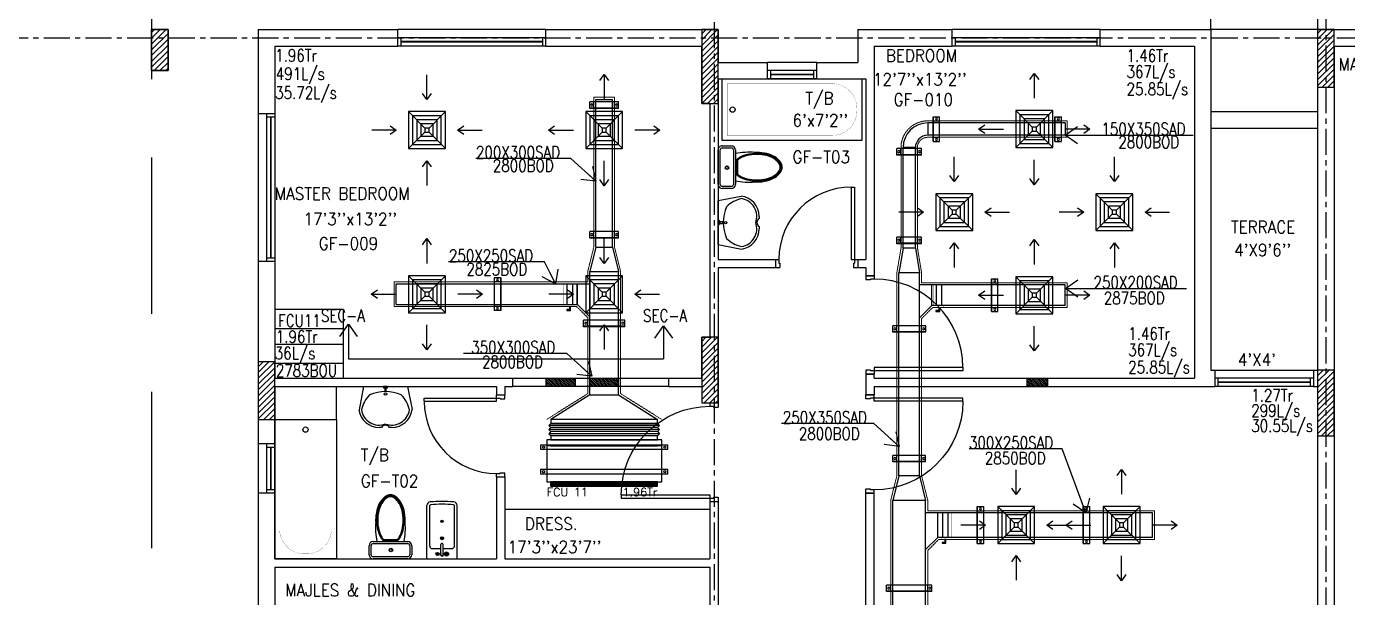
# Model space of a CAD drawing. Header units: millimetres. Extents: x -1288794 to 2153086, y -2701644 to -1428868.
# Drawn here: x 1095346 to 1111436, y -1480791 to -1473830 of the extents above; entities that cross this region are included whole.
import ezdxf

# ---------------------------------------------------------------- set-up
doc = ezdxf.new("R2010")
doc.units = ezdxf.units.MM
doc.header["$LTSCALE"] = 100
for name, pattern in [('CENTER', [50.8, 31.75, -6.35, 6.35, -6.35]), ('DASHED2', [9.525, 6.35, -3.175]), ('HIDDEN', [9.525, 6.35, -3.175])]:
    doc.linetypes.add(name, pattern=pattern)
for name, color, linetype in [('A-ANNO-TEXT', 8, 'Continuous'), ('A-DOOR', 4, 'Continuous'), ('A-FLOR-OVHD', 4, 'DASHED2'), ('A-FLOR-PFIX', 8, 'Continuous'), ('A-FLOR-SPCL', 8, 'Continuous'), ('A-GLAZ', 5, 'Continuous'), ('A-GRID', 253, 'CENTER'), ('A-WALL-FULL', 8, 'Continuous'), ('AC- VD', 5, 'Continuous'), ('AC-FD', 1, 'Continuous'), ('AC-HLTEXT', 100, 'Continuous'), ('AC-SAD', 3, 'Continuous'), ('AC-SAD TEXT', 3, 'Continuous'), ('AC-WALL OPENING', 1, 'Continuous'), ('FCU-AC', 160, 'Continuous'), ('L1-E014-C22-VAC (08-08-2010)$0$ETA-AC-DAMPER', 4, 'Continuous'), ('M-HANGER', 30, 'Continuous'), ('RAD RIGHT', 1, 'Continuous'), ('S-COL- HACT.', 9, 'Continuous'), ('S-COL.', 8, 'Continuous'), ('SAD RIGHT', 3, 'Continuous')]:
    doc.layers.add(name, color=color, linetype=linetype)
doc.layers.add('INSULATION', color=1, linetype='Continuous', lineweight=5)
doc.styles.add('ROMAND', font='romand')
doc.styles.add('ROMANS', font='romans.shx', dxfattribs={"width": 0.8})
doc.styles.add('SIMPLEX', font='simplex.shx', dxfattribs={"width": 0.8})
doc.dimstyles.new('100 of DIM2', dxfattribs={"dimscale": 0, "dimtxt": 200, "dimasz": 150, "dimexe": 75, "dimexo": 200, "dimgap": 75, "dimtad": 1, "dimdec": 0, "dimrnd": 5, "dimzin": 0, "dimdsep": 46, "dimtxsty": 'ROMANS', "dimblk": 'ARCHTICK', "dimcen": 100, "dimclrd": 94, "dimclre": 94, "dimclrt": 2, "dimadec": 0, "dimazin": 0, "dimtfac": 1, "dimtdec": 0, "dimtofl": 0, "dimtmove": 2, "dimatfit": 3, "dimldrblk": 'OPEN90', "dimfxl": 75, "dimtolj": 1, "dimtzin": 0, "dimarcsym": 0})
pattern_1 = [(45, (2220225.743, -1109556.65), (-35.355339, 35.355339), [])]

# ---------------------------------------------------------------- blocks, each defined once
blk = doc.blocks.new('D-120-R1')
for p, q in [((-80, 1180), (-40, 1180)), ((-80, 1180), (-80, 100)), ((-40, 1180), (-40, 55)), ((-1200, 100), (-1160, 100)), ((-1200, 100), (-1200, 0)), ((-1160, 100), (-1160, 55)), ((-1160, 55), (-1150, 55)), ((-1150, 55), (-1150, 0)), ((-80, 100), (0, 100)), ((-50, 55), (-40, 55)), ((-50, 55), (-50, 0)), ((-50, 0), (0, 0)), ((0, 100), (0, 0)), ((-1200, 0), (-1150, 0))]:
    blk.add_line(p, q)
at = {"linetype": 'Continuous'}
blk.add_arc((-80, 100), 1080, 90, 180, dxfattribs=at)
blk = doc.blocks.new('D-100-R1')
for p, q in [((-80, 980), (-80, 100)), ((-80, 980), (-40, 980)), ((-40, 980), (-40, 55)), ((-1000, 100), (-1000, 0)), ((-1000, 100), (-960, 100)), ((-960, 100), (-960, 55)), ((-960, 55), (-950, 55)), ((-950, 55), (-950, 0)), ((-80, 100), (0, 100)), ((-50, 55), (-50, 0)), ((-50, 55), (-40, 55)), ((-50, 0), (0, 0)), ((0, 100), (0, 0)), ((-1000, 0), (-950, 0))]:
    blk.add_line(p, q)
at = {"linetype": 'Continuous'}
blk.add_arc((-80, 100), 880, 90, 180, dxfattribs=at)
blk = doc.blocks.new('W-60')
for p, q in [((600, 100), (0, 100)), ((600, 0), (0, 0)), ((40, 0), (40, 100)), ((560, 100), (560, 0))]:
    blk.add_line(p, q)
at = {"linetype": 'Continuous'}
for p, q in [((560, 53), (40, 53)), ((560, 47), (40, 47))]:
    blk.add_line(p, q, dxfattribs=at)
blk = doc.blocks.new('BIDET-1')
for p, q in [((175, 0), (-175, 0)), ((-185, -10), (-185, -649)), ((-150, -155), (-150, -649)), ((-15, -125), (-120, -125)), ((-39, -59), (-69, -59)), ((-54, -44), (-54, -74)), ((-15, -54), (-15, -174)), ((15, -54), (15, -174)), ((120, -125), (15, -125)), ((39, -59), (69, -59)), ((54, -44), (54, -74)), ((150, -155), (150, -649)), ((185, -10), (185, -649)), ((12, -250), (-12, -250)), ((-9, -259), (9, -241)), ((-9, -241), (9, -259)), ((0, -238), (0, -262))]:
    blk.add_line(p, q)
for centre, radius in [((-54, -59), 25), ((-54, -59), 20), ((-54, -59), 15.2), ((-54, -59), 10.2), ((54, -59), 20), ((54, -59), 15.2), ((54, -59), 10.2), ((0, -250), 17.5), ((0, -250), 12.5), ((0, -457), 12.5), ((0, -457), 10)]:
    blk.add_circle(centre, radius)
for centre, radius, start, end in [((-175, -10), 10, 90, 180), ((175, -10), 10, 0, 90), ((-120, -155), 30, 90, 180), ((0, -54), 20, 318.5904, 221.4096), ((0, -54), 15, 0, 180), ((120, -155), 30, 0, 90), ((0, -174), 15, 180, 0), ((-140, -649), 45, 180, 265.2062), ((-140, -649), 10, 180, 265.2062), ((0, 1020), 1720, 265.2062, 274.7938), ((0, 1020), 1685, 265.2062, 274.7938), ((140, -649), 10, 274.7938, 0), ((140, -649), 45, 274.7938, 0)]:
    blk.add_arc(centre, radius, start, end)
blk = doc.blocks.new('WC-1')
for p, q in [((-210, 0), (210, 0)), ((-260, -160), (-260, -50)), ((-235, -160), (-235, -50)), ((-210, -25), (210, -25)), ((235, -50), (235, -160)), ((260, -50), (260, -160)), ((210, -185), (-210, -185)), ((210, -210), (-210, -210)), ((91, -223), (-91, -223)), ((86, -235), (-86, -235))]:
    blk.add_line(p, q)
for radius in [22.1, 17.1]:
    blk.add_circle((-6, -107), radius)
for centre, radius, start, end in [((-210, -50), 50, 90, 180), ((-210, -160), 50, 180, 270), ((-210, -50), 25, 90, 180), ((-210, -160), 25, 180, 270), ((210, -50), 50, 360, 90), ((210, -50), 25, 360, 90), ((210, -160), 25, 270, 360), ((210, -160), 50, 270, 360), ((722, -383), 904, 168.9529, 184.0632), ((178, -428), 341, 149.8586, 166.4766), ((178, -428), 328, 149.8586, 166.4766), ((69, -365), 214, 138.4152, 149.8586), ((69, -365), 201, 139.9943, 149.8586), ((-69, -365), 201, 30.1414, 40.0057), ((-69, -365), 214, 30.1414, 41.5848), ((-178, -428), 328, 13.5234, 30.1414), ((-178, -428), 341, 13.5234, 30.1414), ((352, -470), 532, 177.5541, 180), ((352, -470), 532, 180, 193.5234), ((352, -470), 520, 166.4766, 180), ((352, -470), 520, 180, 193.5234), ((352, -470), 507, 166.4766, 180), ((352, -470), 507, 180, 193.5234), ((-352, -470), 507, 360, 13.5234), ((-352, -470), 507, 346.4766, 360), ((-352, -470), 520, 360, 13.5234), ((-352, -470), 520, 346.4766, 360), ((-352, -470), 532, 346.4766, 360), ((-352, -470), 532, 360, 2.4459), ((178, -512), 353, 193.5234, 210.1414), ((178, -512), 341, 193.5234, 210.1414), ((178, -512), 328, 193.5234, 210.1414), ((-178, -512), 328, 329.8586, 346.4766), ((-178, -512), 341, 329.8586, 346.4766), ((-178, -512), 353, 329.8586, 346.4766), ((69, -575), 226, 210.1414, 234.4972), ((69, -575), 214, 210.1414, 234.4972), ((69, -575), 201, 210.1414, 234.4972), ((0, -672), 108, 234.4972, 270), ((0, -672), 95.9, 234.4972, 270), ((0, -672), 83.4, 234.4972, 270), ((0, -672), 83.4, 270, 305.5028), ((0, -672), 95.9, 270, 305.5028), ((0, -672), 108, 270, 305.5028), ((-69, -575), 201, 305.5028, 329.8586), ((-69, -575), 214, 305.5028, 329.8586), ((-69, -575), 226, 305.5028, 329.8586)]:
    blk.add_arc(centre, radius, start, end)
at = {"linetype": 'Continuous', "ltscale": 50}
blk.add_arc((-722, -383), 904, 355.9368, 11.0471, dxfattribs=at)
blk = doc.blocks.new('LAV-4')
for p, q in [((-266, 0), (-322, -283)), ((-266, 0), (268, 0)), ((268, 0), (324, -280)), ((-48, -500), (-75, -500)), ((75, -500), (50, -500))]:
    blk.add_line(p, q)
for points in [[(-25, 0), (-25, -18), (25, -18), (25, 0)], [(-9, -20), (-9, -57), (8, -57), (8, -20)]]:
    blk.add_lwpolyline(points, close=True)
blk.add_circle((0, -91), 15.4)
for centre, radius, start, end in [((74, -366), 375, 135.3333, 167.1432), ((0, -539), 477, 66.1261, 113.874), ((-74, -366), 375, 12.5199, 44.6667), ((-75, -250), 250, 187.6784, 270), ((-75, -250), 220, 188.5814, 289.9523), ((75, -250), 220, 250.0878, 350.8515), ((75, -250), 250, 270, 353.0121), ((1, -527), 55.9, 28.7827, 151.2173), ((50, -499), 0, 238.1883, 0)]:
    blk.add_arc(centre, radius, start, end)
blk = doc.blocks.new('BT-2')
blk.add_lwpolyline([(0, 750), (1700, 750), (1700, 0), (0, 0)], close=True)
at = {"const_width": 2}
blk.add_lwpolyline([(60, 690), (1340, 690, -0.414214), (1640, 390), (1640, 360, -0.414214), (1340, 60), (60, 60)], format="xyb", close=True, dxfattribs=at)
blk.add_circle((125, 375), 31.9)
blk = doc.blocks.new('W-180')
for p, q in [((1800, 100), (0, 100)), ((1800, 0), (0, 0)), ((40, 0), (40, 100)), ((1760, 100), (1760, 0))]:
    blk.add_line(p, q)
at = {"linetype": 'Continuous'}
for p, q in [((1760, 53), (40, 53)), ((1760, 47), (40, 47))]:
    blk.add_line(p, q, dxfattribs=at)
blk = doc.blocks.new('W-120')
for p, q in [((1200, 100), (0, 100)), ((1200, 0), (0, 0)), ((40, 0), (40, 100)), ((1160, 100), (1160, 0))]:
    blk.add_line(p, q)
at = {"linetype": 'Continuous'}
for p, q in [((1160, 53), (40, 53)), ((1160, 47), (40, 47))]:
    blk.add_line(p, q, dxfattribs=at)
blk = doc.blocks.new('_ArchTick')
at = {"color": 0, "linetype": 'ByBlock', "const_width": 0.15}
blk.add_lwpolyline([(-0.5, -0.5), (0.5, 0.5)], dxfattribs=at)
blk = doc.blocks.new('*U355')
at = {"layer": 'L1-E014-C22-VAC (08-08-2010)$0$ETA-AC-DAMPER', "color": 5}
for p, q in [((-33, 0), (-33, 250)), ((33, 0), (33, 250))]:
    blk.add_line(p, q, dxfattribs=at)
for points, const_width in [([(-91, 250), (91, 250)], 1.82), ([(0, 0), (0, 264)], 1.5), ([(-91, 0), (91, 0)], 1.82), ([(-48, 0), (-48, -20), (48, -20), (48, 0)], 1.5)]:
    blk.add_lwpolyline(points, dxfattribs=dict(at, const_width=const_width))
at = {"layer": 'L1-E014-C22-VAC (08-08-2010)$0$ETA-AC-DAMPER', "color": 5, "const_width": 1.82}
blk.add_lwpolyline([(75, 250), (75, 0), (-75, 0), (-75, 250)], close=True, dxfattribs=at)
at = {"layer": 'L1-E014-C22-VAC (08-08-2010)$0$ETA-AC-DAMPER', "color": 5}
blk.add_lwpolyline([(6, -20), (6, -62), (40, -62), (40, -72), (-6, -72), (-6, -20)], dxfattribs=at)
blk = doc.blocks.new('fcu 2 tr')
h = blk.add_hatch()
h.set_pattern_fill('NET', color=3)
h.paths.add_polyline_path([(80954, -1588493), (79654, -1588493), (79654, -1588543), (80954, -1588543)])
at = {"layer": 'FCU-AC'}
for p, q in [((79654, -1587780), (79629, -1587805)), ((80979, -1587805), (79629, -1587805)), ((79654, -1587830), (79629, -1587805)), ((79654, -1587830), (79629, -1587855)), ((80954, -1587780), (79654, -1587780)), ((80954, -1587830), (79654, -1587830)), ((80954, -1587830), (79654, -1587830)), ((80954, -1587780), (80979, -1587805)), ((80954, -1587830), (80979, -1587805)), ((80954, -1587830), (80979, -1587855)), ((80979, -1587855), (79629, -1587855)), ((79654, -1587880), (79629, -1587855)), ((79654, -1587880), (79629, -1587905)), ((80979, -1587905), (79629, -1587905)), ((79654, -1587930), (79629, -1587905)), ((80954, -1587880), (79654, -1587880)), ((80954, -1587880), (79654, -1587880)), ((80954, -1587880), (80979, -1587855)), ((80954, -1587880), (80979, -1587905)), ((80954, -1587930), (80979, -1587905))]:
    blk.add_line(p, q, dxfattribs=at)
at = {"layer": 'FCU-AC', "color": 1}
for p, q in [((80954, -1587730), (79654, -1587730)), ((79654, -1587730), (79654, -1587780)), ((79654, -1587780), (80954, -1587780)), ((80954, -1587780), (80954, -1587730)), ((80954, -1587930), (79654, -1587930)), ((79654, -1587930), (79654, -1587980)), ((79654, -1587980), (80954, -1587980)), ((80954, -1587980), (80954, -1587930))]:
    blk.add_line(p, q, dxfattribs=at)
at = {"layer": 'FCU-AC'}
blk.add_lwpolyline([(79604, -1588493), (81004, -1588493), (81004, -1587980), (79604, -1587980)], close=True, dxfattribs=at)
at = {"layer": 'FCU-AC', "color": 6}
for points in [[(79529, -1588093), (81079, -1588093), (81079, -1588043), (79529, -1588043)], [(79529, -1588393), (81079, -1588393), (81079, -1588343), (79529, -1588343)]]:
    blk.add_lwpolyline(points, close=True, dxfattribs=at)
at = {"layer": 'FCU-AC', "color": 3}
blk.add_lwpolyline([(79654, -1588543), (80954, -1588543), (80954, -1588493), (79654, -1588493)], close=True, dxfattribs=at)
at = {"layer": 'FCU-AC', "color": 6}
for centre in [(79566, -1588068), (81041, -1588068), (79566, -1588368), (81041, -1588368)]:
    blk.add_circle(centre, 12.5, dxfattribs=at)
blk = doc.blocks.new('*U356')
at = {"layer": 'L1-E014-C22-VAC (08-08-2010)$0$ETA-AC-DAMPER', "color": 5}
for p, q in [((-33, 0), (-33, 300)), ((33, 0), (33, 300))]:
    blk.add_line(p, q, dxfattribs=at)
for points, const_width in [([(-91, 300), (91, 300)], 1.82), ([(0, 0), (0, 314)], 1.5), ([(-91, 0), (91, 0)], 1.82), ([(-48, 0), (-48, -20), (48, -20), (48, 0)], 1.5)]:
    blk.add_lwpolyline(points, dxfattribs=dict(at, const_width=const_width))
at = {"layer": 'L1-E014-C22-VAC (08-08-2010)$0$ETA-AC-DAMPER', "color": 5, "const_width": 1.82}
blk.add_lwpolyline([(75, 300), (75, 0), (-75, 0), (-75, 300)], close=True, dxfattribs=at)
at = {"layer": 'L1-E014-C22-VAC (08-08-2010)$0$ETA-AC-DAMPER', "color": 5}
blk.add_lwpolyline([(6, -20), (6, -62), (40, -62), (40, -72), (-6, -72), (-6, -20)], dxfattribs=at)
blk = doc.blocks.new('*U358')
at = {"layer": 'L1-E014-C22-VAC (08-08-2010)$0$ETA-AC-DAMPER', "color": 5}
for p, q in [((-33, 0), (-33, 250)), ((33, 0), (33, 250))]:
    blk.add_line(p, q, dxfattribs=at)
for points, const_width in [([(-91, 250), (91, 250)], 1.82), ([(0, 0), (0, 264)], 1.5), ([(-91, 0), (91, 0)], 1.82), ([(-48, 0), (-48, -20), (48, -20), (48, 0)], 1.5)]:
    blk.add_lwpolyline(points, dxfattribs=dict(at, const_width=const_width))
at = {"layer": 'L1-E014-C22-VAC (08-08-2010)$0$ETA-AC-DAMPER', "color": 5, "const_width": 1.82}
blk.add_lwpolyline([(75, 250), (75, 0), (-75, 0), (-75, 250)], close=True, dxfattribs=at)
at = {"layer": 'L1-E014-C22-VAC (08-08-2010)$0$ETA-AC-DAMPER', "color": 5}
blk.add_lwpolyline([(6, -20), (6, -62), (40, -62), (40, -72), (-6, -72), (-6, -20)], dxfattribs=at)
blk = doc.blocks.new('*U370')
at = {"linetype": 'Continuous'}
for p, q in [((-38, -240), (-38, 260)), ((42, 260), (-38, 260)), ((42, 210), (-38, 210)), ((37, -240), (37, 260)), ((42, -240), (42, 260)), ((42, -190), (-38, -190)), ((42, -240), (-38, -240))]:
    blk.add_line(p, q, dxfattribs=at)
for centre in [(0, 235), (0, -215)]:
    blk.add_circle(centre, 12.5, dxfattribs=at)
blk = doc.blocks.new('*U373')
at = {"linetype": 'Continuous'}
for p, q in [((-38, -265), (-38, 85)), ((42, 85), (-38, 85)), ((42, 35), (-38, 35)), ((37, -265), (37, 85)), ((42, -265), (42, 85)), ((42, -215), (-38, -215)), ((42, -265), (-38, -265))]:
    blk.add_line(p, q, dxfattribs=at)
for centre in [(0, 60), (0, -240)]:
    blk.add_circle(centre, 12.5, dxfattribs=at)
blk = doc.blocks.new('*U372')
at = {"linetype": 'Continuous'}
for p, q in [((-38, -153), (-38, 247)), ((42, 247), (-38, 247)), ((42, 197), (-38, 197)), ((37, -153), (37, 247)), ((42, -153), (42, 247)), ((42, -103), (-38, -103)), ((42, -153), (-38, -153))]:
    blk.add_line(p, q, dxfattribs=at)
for centre in [(0, 222), (0, -128)]:
    blk.add_circle(centre, 12.5, dxfattribs=at)
blk = doc.blocks.new('*U374')
at = {"linetype": 'Continuous'}
for p, q in [((-38, -146), (-38, 204)), ((42, 204), (-38, 204)), ((37, -146), (37, 204)), ((42, -146), (42, 204)), ((42, 154), (-38, 154)), ((42, -96), (-38, -96)), ((42, -146), (-38, -146))]:
    blk.add_line(p, q, dxfattribs=at)
for centre in [(0, 179), (0, -121)]:
    blk.add_circle(centre, 12.5, dxfattribs=at)
blk = doc.blocks.new('*U383')
at = {"linetype": 'Continuous'}
for p, q in [((-38, -247), (-38, 303)), ((42, 303), (-38, 303)), ((42, 253), (-38, 253)), ((37, -247), (37, 303)), ((42, -247), (42, 303)), ((42, -197), (-38, -197)), ((42, -247), (-38, -247))]:
    blk.add_line(p, q, dxfattribs=at)
for centre in [(0, 278), (0, -222)]:
    blk.add_circle(centre, 12.5, dxfattribs=at)
blk = doc.blocks.new('*U384')
at = {"linetype": 'Continuous'}
for p, q in [((-38, -171), (-38, 229)), ((42, 229), (-38, 229)), ((42, 179), (-38, 179)), ((37, -171), (37, 229)), ((42, -171), (42, 229)), ((42, -121), (-38, -121)), ((42, -171), (-38, -171))]:
    blk.add_line(p, q, dxfattribs=at)
for centre in [(0, 204), (0, -146)]:
    blk.add_circle(centre, 12.5, dxfattribs=at)
blk = doc.blocks.new('*U385')
at = {"linetype": 'Continuous'}
for p, q in [((-38, -180), (-38, 220)), ((42, 220), (-38, 220)), ((42, 170), (-38, 170)), ((37, -180), (37, 220)), ((42, -180), (42, 220)), ((42, -130), (-38, -130)), ((42, -180), (-38, -180))]:
    blk.add_line(p, q, dxfattribs=at)
for centre in [(0, 195), (0, -155)]:
    blk.add_circle(centre, 12.5, dxfattribs=at)
blk = doc.blocks.new('*U386')
at = {"linetype": 'Continuous'}
for p, q in [((-38, -152), (-38, 148)), ((42, 148), (-38, 148)), ((42, 98), (-38, 98)), ((37, -152), (37, 148)), ((42, -152), (42, 148)), ((42, -102), (-38, -102)), ((42, -152), (-38, -152))]:
    blk.add_line(p, q, dxfattribs=at)
for centre in [(0, 123), (0, -127)]:
    blk.add_circle(centre, 12.5, dxfattribs=at)
blk = doc.blocks.new('*U387')
at = {"linetype": 'Continuous'}
for p, q in [((-38, -111), (-38, 189)), ((42, 189), (-38, 189)), ((37, -111), (37, 189)), ((42, -111), (42, 189)), ((42, 139), (-38, 139)), ((42, -61), (-38, -61)), ((42, -111), (-38, -111))]:
    blk.add_line(p, q, dxfattribs=at)
for centre in [(0, 164), (0, -86)]:
    blk.add_circle(centre, 12.5, dxfattribs=at)
blk = doc.blocks.new('*U391')
at = {"linetype": 'Continuous'}
for p, q in [((-38, -202), (-38, 248)), ((42, 248), (-38, 248)), ((42, 198), (-38, 198)), ((37, -202), (37, 248)), ((42, -202), (42, 248)), ((42, -152), (-38, -152)), ((42, -202), (-38, -202))]:
    blk.add_line(p, q, dxfattribs=at)
for centre in [(0, 223), (0, -177)]:
    blk.add_circle(centre, 12.5, dxfattribs=at)
blk = doc.blocks.new('*U392')
at = {"linetype": 'Continuous'}
for p, q in [((-38, -225), (-38, 225)), ((42, 225), (-38, 225)), ((42, 175), (-38, 175)), ((37, -225), (37, 225)), ((42, -225), (42, 225)), ((42, -175), (-38, -175)), ((42, -225), (-38, -225))]:
    blk.add_line(p, q, dxfattribs=at)
for centre in [(0, 200), (0, -200)]:
    blk.add_circle(centre, 12.5, dxfattribs=at)
blk = doc.blocks.new('*U390')
at = {"linetype": 'Continuous'}
for p, q in [((-38, -200), (-38, 200)), ((42, 200), (-38, 200)), ((37, -200), (37, 200)), ((42, -200), (42, 200)), ((42, 150), (-38, 150)), ((42, -150), (-38, -150)), ((42, -200), (-38, -200))]:
    blk.add_line(p, q, dxfattribs=at)
for centre in [(0, 175), (0, -175)]:
    blk.add_circle(centre, 12.5, dxfattribs=at)
blk = doc.blocks.new('*U388')
at = {"linetype": 'Continuous'}
for p, q in [((-38, -148), (-38, 152)), ((42, 152), (-38, 152)), ((42, 102), (-38, 102)), ((37, -148), (37, 152)), ((42, -148), (42, 152)), ((42, -98), (-38, -98)), ((42, -148), (-38, -148))]:
    blk.add_line(p, q, dxfattribs=at)
for centre in [(0, 127), (0, -123)]:
    blk.add_circle(centre, 12.5, dxfattribs=at)
blk = doc.blocks.new('*U389')
at = {"linetype": 'Continuous'}
for p, q in [((-38, -133), (-38, 167)), ((42, 167), (-38, 167)), ((37, -133), (37, 167)), ((42, -133), (42, 167)), ((42, 117), (-38, 117)), ((42, -83), (-38, -83)), ((42, -133), (-38, -133))]:
    blk.add_line(p, q, dxfattribs=at)
for centre in [(0, 142), (0, -108)]:
    blk.add_circle(centre, 12.5, dxfattribs=at)
blk = doc.blocks.new('SD RIGHT')
at = {"layer": 'SAD RIGHT'}
for p, q in [((-225, 225), (-25, 25)), ((225, 225), (25, 25)), ((-25, -25), (-225, -225)), ((225, -225), (25, -25))]:
    blk.add_line(p, q, dxfattribs=at)
for points in [[(-225, -225), (225, -225), (225, 225), (-225, 225)], [(-175, -175), (175, -175), (175, 175), (-175, 175)], [(-125, -125), (125, -125), (125, 125), (-125, 125)], [(-75, -75), (75, -75), (75, 75), (-75, 75)], [(-25, -25), (25, -25), (25, 25), (-25, 25)]]:
    blk.add_lwpolyline(points, close=True, dxfattribs=at)
for points in [[(0, 678), (0, 375)], [(-678, 0), (-375, 0)], [(678, 0), (375, 0)], [(0, -678), (0, -375)]]:
    blk.add_leader(points, dimstyle='100 of DIM2', override={"dimscale": 1, "dimasz": 75, "dimtad": 0, "dimclrd": 256, "dimfxl": 0.2}, dxfattribs=at)
blk = doc.blocks.new('RAD RIGHT CENTER')
at = {"layer": 'RAD RIGHT'}
for p, q in [((-225, 225), (-25, 25)), ((225, 225), (25, 25)), ((-25, -25), (-225, -225)), ((25, -25), (225, -225))]:
    blk.add_line(p, q, dxfattribs=at)
for points in [[(-225, -225), (225, -225), (225, 225), (-225, 225)], [(-175, -175), (175, -175), (175, 175), (-175, 175)], [(-125, -125), (125, -125), (125, 125), (-125, 125)], [(-75, -75), (75, -75), (75, 75), (-75, 75)], [(-25, -25), (25, -25), (25, 25), (-25, 25)]]:
    blk.add_lwpolyline(points, close=True, dxfattribs=at)
for points in [[(0, 373), (0, 673)], [(-373, 0), (-673, 0)], [(373, 0), (673, 0)], [(0, -373), (0, -673)]]:
    blk.add_leader(points, dimstyle='100 of DIM2', override={"dimscale": 1, "dimasz": 75, "dimtad": 0, "dimclrd": 1, "dimfxl": 0.2}, dxfattribs=at)

msp = doc.modelspace()

# ---------------------------------------------------------------- hatches: boundary and pattern name
at = {"layer": 'AC-FD', "linetype": 'ByBlock'}
h = msp.add_hatch(dxfattribs=at)
h.set_pattern_fill('ANSI31', color=256, scale=5, angle=90, style=0)
h.set_pattern_definition([(135, (-489247.719, -1540158.635), (-11.22532015, -11.22532015), [])])
h.paths.add_polyline_path([(1102557.4, -1478218.6), (1102557.4, -1478118.6), (1102207.4, -1478118.6), (1102207.4, -1478218.6)])
at = {"layer": 'AC-WALL OPENING', "linetype": 'ByBlock'}
h = msp.add_hatch(dxfattribs=at)
h.set_pattern_fill('ANSI31', color=256, scale=5, angle=-90, style=0)
h.set_pattern_definition([(315, (2693327.365, -1416178.635), (11.22532015, 11.22532015), [])])
h.paths.add_polyline_path([(1101677.4, -1478118.6), (1101677.4, -1478218.6), (1102027.4, -1478218.6), (1102027.4, -1478118.6)])
h = msp.add_hatch(dxfattribs=at)
h.set_pattern_fill('ANSI31', color=256, scale=5, angle=-90, style=0)
h.set_pattern_definition([(315, (2699082.681, -1416178.635), (11.22532015, 11.22532015), [])])
h.paths.add_polyline_path([(1107532.7, -1478118.6), (1107532.7, -1478218.6), (1107782.7, -1478218.6), (1107782.7, -1478118.6)])
at = {"layer": 'S-COL- HACT.', "linetype": 'Continuous', "ltscale": 3}
h = msp.add_hatch(dxfattribs=at)
h.set_pattern_fill('ANSI31', color=256, scale=400, style=0)
h.set_pattern_definition(pattern_1)
h.paths.add_polyline_path([(1097070.6, -1474368.6), (1097070.6, -1473868.6), (1096870.6, -1473868.6), (1096870.6, -1474368.6)])
h = msp.add_hatch(dxfattribs=at)
h.set_pattern_fill('ANSI31', color=256, scale=400, style=0)
h.set_pattern_definition(pattern_1)
h.paths.add_polyline_path([(1103770.6, -1474768.6), (1103770.6, -1473868.6), (1103570.6, -1473868.6), (1103570.6, -1474768.6)])
h = msp.add_hatch(dxfattribs=at)
h.set_pattern_fill('ANSI31', color=256, scale=400, style=0)
h.set_pattern_definition(pattern_1)
h.paths.add_polyline_path([(1111070.6, -1473868.6), (1111070.6, -1474568.6), (1111270.6, -1474568.6), (1111270.6, -1473868.6)])
h = msp.add_hatch(dxfattribs=at)
h.set_pattern_fill('ANSI31', color=256, scale=400, style=0)
h.set_pattern_definition(pattern_1)
h.paths.add_polyline_path([(1103770.6, -1478418.6), (1103770.6, -1477618.6), (1103570.6, -1477618.6), (1103570.6, -1478418.6)])
h = msp.add_hatch(dxfattribs=at)
h.set_pattern_fill('ANSI31', color=256, scale=400, style=0)
h.set_pattern_definition(pattern_1)
h.paths.add_polyline_path([(1098170.6, -1477918.6), (1098170.6, -1478618.6), (1098370.6, -1478618.6), (1098370.6, -1477918.6)])
h = msp.add_hatch(dxfattribs=at)
h.set_pattern_fill('ANSI31', color=256, scale=400, style=0)
h.set_pattern_definition(pattern_1)
h.paths.add_polyline_path([(1111270.6, -1478818.6), (1111270.6, -1478018.6), (1111070.6, -1478018.6), (1111070.6, -1478818.6)])

# ---------------------------------------------------------------- linework, layer by layer
for p, q in [((1098370.6, -1478118.6), (1101007.1, -1478118.6)), ((1103670.6, -1479718.6), (1101170.6, -1479718.6)), ((1101170.6, -1480318.6), (1103670.6, -1480318.6))]:
    msp.add_line(p, q)
at = {"layer": 'A-FLOR-OVHD', "linetype": 'Continuous', "ltscale": 3}
for p, q in [((1101270.6, -1478118.6), (1103170.6, -1478118.6)), ((1103170.6, -1478218.6), (1101270.6, -1478218.6))]:
    msp.add_line(p, q, dxfattribs=at)
at = {"layer": 'A-FLOR-OVHD', "ltscale": 3}
msp.add_lwpolyline([(1119470.6, -1472568.6), (1111070.6, -1472568.6), (1111070.6, -1473868.6), (1109770.6, -1473868.6), (1109770.6, -1472568.6), (1105470.6, -1472568.6), (1105470.6, -1472968.6), (1103770.6, -1472968.6), (1103770.6, -1472568.6), (1096870.6, -1472568.6), (1096870.6, -1482218.6), (1095870.6, -1482218.6), (1095870.6, -1486718.6)], dxfattribs=at)
at = {"layer": 'A-FLOR-PFIX', "ltscale": 3}
msp.add_line((1099120.6, -1478618.6), (1099120.6, -1478218.6), dxfattribs=at)
at = {"layer": 'A-FLOR-SPCL', "ltscale": 3}
for p, q in [((1109770.6, -1474868.6), (1111070.6, -1474868.6)), ((1109770.6, -1475068.6), (1111070.6, -1475068.6))]:
    msp.add_line(p, q, dxfattribs=at)
at = {"layer": 'A-GLAZ', "ltscale": 3}
for p, q in [((1101670.6, -1473868.6), (1099870.6, -1473868.6)), ((1108420.6, -1473868.6), (1106620.6, -1473868.6)), ((1104970.6, -1474268.6), (1104370.6, -1474268.6)), ((1098170.6, -1474893.6), (1098170.6, -1476693.6)), ((1109820.6, -1478018.6), (1111020.6, -1478018.6)), ((1098170.6, -1478918.6), (1098170.6, -1479518.6))]:
    msp.add_line(p, q, dxfattribs=at)
at = {"layer": 'A-GRID', "ltscale": 0.1}
for p, q in [((1103720.6, -1465142.6), (1103720.6, -1513277)), ((1111170.6, -1466442.6), (1111170.6, -1514577)), ((1086413.3, -1473968.6), (1129952.9, -1473968.6))]:
    msp.add_line(p, q, dxfattribs=at)
at = {"layer": 'A-WALL-FULL', "ltscale": 3}
for p, q in [((1098170.6, -1473868.6), (1099870.6, -1473868.6)), ((1098170.6, -1473868.6), (1098170.6, -1474893.6)), ((1099870.6, -1474068.6), (1099870.6, -1473868.6)), ((1101670.6, -1473868.6), (1103770.6, -1473868.6)), ((1101670.6, -1474068.6), (1101670.6, -1473868.6)), ((1103770.6, -1473868.6), (1103770.6, -1474268.6)), ((1105470.6, -1473868.6), (1106620.6, -1473868.6)), ((1105470.6, -1473868.6), (1105470.6, -1474268.6)), ((1106620.6, -1474068.6), (1106620.6, -1473868.6)), ((1108420.6, -1473868.6), (1109770.6, -1473868.6)), ((1108420.6, -1474068.6), (1108420.6, -1473868.6)), ((1109770.6, -1473868.6), (1109770.6, -1478018.6)), ((1111070.6, -1473868.6), (1111670.6, -1473868.6)), ((1111070.6, -1473868.6), (1111070.6, -1478018.6)), ((1098370.6, -1474068.6), (1099870.6, -1474068.6)), ((1098370.6, -1474068.6), (1098370.6, -1474893.6)), ((1101670.6, -1474068.6), (1103570.6, -1474068.6)), ((1105670.6, -1474068.6), (1106620.6, -1474068.6)), ((1105670.6, -1474068.6), (1105670.6, -1476868.6)), ((1108420.6, -1474068.6), (1109570.6, -1474068.6)), ((1109570.6, -1474068.6), (1109570.6, -1478118.6)), ((1111270.6, -1474068.6), (1111670.6, -1474068.6)), ((1111270.6, -1474068.6), (1111270.6, -1481268.6)), ((1103770.6, -1474268.6), (1104370.6, -1474268.6)), ((1104370.6, -1474468.6), (1104370.6, -1474268.6)), ((1104970.6, -1474268.6), (1105470.6, -1474268.6)), ((1104970.6, -1474468.6), (1104970.6, -1474268.6)), ((1103770.6, -1474468.6), (1104370.6, -1474468.6)), ((1103770.6, -1474468.6), (1103770.6, -1476668.6)), ((1104970.6, -1474468.6), (1105570.6, -1474468.6)), ((1105570.6, -1474468.6), (1105570.6, -1476668.6)), ((1103670.6, -1474768.6), (1103670.6, -1477618.6)), ((1098370.6, -1474893.6), (1098170.6, -1474893.6)), ((1098170.6, -1476693.6), (1098170.6, -1478918.6)), ((1098370.6, -1476693.6), (1098170.6, -1476693.6)), ((1098370.6, -1476693.6), (1098370.6, -1478118.6)), ((1103770.6, -1476668.6), (1104470.6, -1476668.6)), ((1103770.6, -1476768.6), (1104470.6, -1476768.6)), ((1103770.6, -1476768.6), (1103770.6, -1478418.6)), ((1104470.6, -1476668.6), (1104470.6, -1476768.6)), ((1105470.6, -1476668.6), (1105470.6, -1476768.6)), ((1105470.6, -1476668.6), (1105570.6, -1476668.6)), ((1105470.6, -1476768.6), (1105570.6, -1476768.6)), ((1105570.6, -1476768.6), (1105570.6, -1476868.6)), ((1105570.6, -1476868.6), (1105670.6, -1476868.6)), ((1105570.6, -1478068.6), (1105570.6, -1478318.6)), ((1105570.6, -1478068.6), (1105670.6, -1478068.6)), ((1105670.6, -1478118.6), (1105670.6, -1478068.6)), ((1109770.6, -1478018.6), (1109820.6, -1478018.6)), ((1109820.6, -1478018.6), (1109820.6, -1478218.6)), ((1111020.6, -1478018.6), (1111070.6, -1478018.6)), ((1111020.6, -1478018.6), (1111020.6, -1478218.6)), ((1098370.6, -1478118.6), (1101270.6, -1478118.6)), ((1098370.6, -1478218.6), (1101070.6, -1478218.6)), ((1098370.6, -1478218.6), (1098370.6, -1478918.6)), ((1101070.6, -1478218.6), (1101070.6, -1478318.6)), ((1101170.6, -1478218.6), (1101270.6, -1478218.6)), ((1101170.6, -1478218.6), (1101170.6, -1478318.6)), ((1101270.6, -1478218.6), (1101270.6, -1478118.6)), ((1103170.6, -1478118.6), (1103570.6, -1478118.6)), ((1103170.6, -1478218.6), (1103170.6, -1478118.6)), ((1103170.6, -1478218.6), (1103570.6, -1478218.6)), ((1105670.6, -1478118.6), (1109570.6, -1478118.6)), ((1105670.6, -1478218.6), (1109820.6, -1478218.6)), ((1105670.6, -1478218.6), (1105670.6, -1478318.6)), ((1111020.6, -1478218.6), (1111070.6, -1478218.6)), ((1111070.6, -1478218.6), (1111070.6, -1481518.6)), ((1101070.6, -1478318.6), (1101170.6, -1478318.6)), ((1103670.6, -1478418.6), (1103770.6, -1478418.6)), ((1105570.6, -1478318.6), (1105670.6, -1478318.6)), ((1098370.6, -1478918.6), (1098170.6, -1478918.6)), ((1101070.6, -1479318.6), (1101170.6, -1479318.6)), ((1101070.6, -1479318.6), (1101070.6, -1480318.6)), ((1101170.6, -1479318.6), (1101170.6, -1480318.6)), ((1098170.6, -1479518.6), (1098170.6, -1480218.6)), ((1098370.6, -1479518.6), (1098170.6, -1479518.6)), ((1098370.6, -1479518.6), (1098370.6, -1480318.6)), ((1105570.6, -1479518.6), (1105670.6, -1479518.6)), ((1105570.6, -1481518.6), (1105570.6, -1479518.6)), ((1105670.6, -1481518.6), (1105670.6, -1479518.6)), ((1103670.6, -1479618.6), (1103770.6, -1479618.6)), ((1103670.6, -1479618.6), (1103670.6, -1480318.6)), ((1103770.6, -1479618.6), (1103770.6, -1481518.6)), ((1098170.6, -1480218.6), (1098170.6, -1480218.6)), ((1098170.6, -1480218.6), (1098170.6, -1481468.6)), ((1098370.6, -1480318.6), (1101070.6, -1480318.6)), ((1098370.6, -1480418.6), (1103670.6, -1480418.6)), ((1098370.6, -1480418.6), (1098370.6, -1481468.6)), ((1103670.6, -1480418.6), (1103670.6, -1481518.6))]:
    msp.add_line(p, q, dxfattribs=at)
at = {"layer": 'A-WALL-FULL', "linetype": 'Continuous', "ltscale": 3}
for p, q in [((1103570.6, -1474768.6), (1103570.6, -1474068.6)), ((1103670.6, -1474768.6), (1103570.6, -1474768.6)), ((1103570.6, -1478118.6), (1103570.6, -1477618.6)), ((1103570.6, -1477618.6), (1103670.6, -1477618.6)), ((1103570.6, -1478218.6), (1103570.6, -1478418.6)), ((1103570.6, -1478418.6), (1103770.6, -1478418.6))]:
    msp.add_line(p, q, dxfattribs=at)
msp.add_lwpolyline([(1096870.6, -1473868.6), (1097070.6, -1473868.6), (1097070.6, -1474368.6), (1096870.6, -1474368.6)], close=True, dxfattribs=at)
at = {"layer": 'AC-FD', "linetype": 'ByBlock'}
msp.add_lwpolyline([(1102207.4, -1478218.6), (1102207.4, -1478118.6), (1102557.4, -1478118.6), (1102557.4, -1478218.6)], close=True, dxfattribs=at)
at = {"layer": 'AC-SAD'}
for p, q in [((1102282.4, -1476518.6), (1102282.4, -1474718.6)), ((1102282.4, -1474718.6), (1102482.4, -1474718.6)), ((1102482.4, -1476518.6), (1102482.4, -1474718.6)), ((1107995.6, -1475006.1), (1106322.3, -1475006.1)), ((1106322.3, -1475006.1), (1106322.3, -1475156.1)), ((1107995.6, -1475006.1), (1107995.6, -1475156.1)), ((1107995.6, -1475156.1), (1106322.3, -1475156.1)), ((1106022.3, -1476531.1), (1106022.3, -1475306.1)), ((1106172.3, -1475306.1), (1106022.3, -1475306.1)), ((1106172.3, -1476531.1), (1106172.3, -1475306.1)), ((1102282.4, -1476518.6), (1102207.4, -1476818.6)), ((1102282.4, -1476518.6), (1102482.4, -1476518.6)), ((1102482.4, -1476518.6), (1102557.4, -1476818.6)), ((1106022.3, -1476531.1), (1105972.3, -1476831.1)), ((1106172.3, -1476531.1), (1106022.3, -1476531.1)), ((1106172.3, -1476531.1), (1106222.3, -1476831.1)), ((1102207.4, -1476818.6), (1102557.4, -1476818.6)), ((1102207.4, -1478318.6), (1102207.4, -1476818.6)), ((1102557.4, -1478318.6), (1102557.4, -1476818.6)), ((1099849.2, -1476968.6), (1102207.4, -1476968.6)), ((1099849.2, -1477218.6), (1099849.2, -1476968.6)), ((1102057.4, -1477218.6), (1102057.4, -1476968.6)), ((1105972.3, -1479306.9), (1105972.3, -1476831.1)), ((1106222.3, -1476831.1), (1105972.3, -1476831.1)), ((1106222.3, -1479306.9), (1106222.3, -1476831.1)), ((1107995.6, -1476981.1), (1106222.3, -1476981.1)), ((1106372.3, -1477231.1), (1106372.3, -1476981.1)), ((1107995.6, -1477231.1), (1107995.6, -1476981.1)), ((1099849.2, -1477218.6), (1102057.4, -1477218.6)), ((1102207.4, -1477368.6), (1102057.4, -1477218.6)), ((1106222.3, -1477381.1), (1106372.3, -1477231.1)), ((1107995.6, -1477231.1), (1106372.3, -1477231.1)), ((1099283.3, -1477882.5), (1103106.7, -1477882.5)), ((1102207.4, -1478318.6), (1101732.4, -1478618.6)), ((1102207.4, -1478318.6), (1102557.4, -1478318.6)), ((1102557.4, -1478318.6), (1103032.4, -1478618.6)), ((1101732.4, -1478942.3), (1103032.4, -1478942.3)), ((1105972.3, -1479306.9), (1105897.3, -1479606.9)), ((1106222.3, -1479306.9), (1105972.3, -1479306.9)), ((1106222.3, -1479306.9), (1106297.3, -1479606.9)), ((1105897.3, -1481800.5), (1105897.3, -1479606.9)), ((1106297.3, -1479606.9), (1105897.3, -1479606.9)), ((1106297.3, -1481800.5), (1106297.3, -1479606.9)), ((1109058.7, -1479756.9), (1106297.3, -1479756.9)), ((1106447.3, -1480056.9), (1106447.3, -1479756.9)), ((1109058.7, -1480056.9), (1109058.7, -1479756.9)), ((1106297.3, -1480206.9), (1106447.3, -1480056.9)), ((1109058.7, -1480056.9), (1106447.3, -1480056.9))]:
    msp.add_line(p, q, dxfattribs=at)
for radius in [300, 150]:
    msp.add_arc((1106322.3, -1475306.1, 0), radius, 90, 180, dxfattribs=at)
at = {"layer": 'AC-SAD TEXT'}
for p, q in [((1098370.6, -1477513.1), (1099207.7, -1477513.1)), ((1098370.6, -1477702.9), (1099207.7, -1477702.9)), ((1098370.6, -1477934.1), (1099207.7, -1477934.1))]:
    msp.add_line(p, q, dxfattribs=at)
msp.add_lwpolyline([(1098370.6, -1478118.6), (1099207.7, -1478118.6), (1099207.7, -1477279.8), (1098370.6, -1477279.8)], close=True, dxfattribs=at)
at = {"layer": 'AC-WALL OPENING', "linetype": 'ByBlock'}
for points in [[(1102027.4, -1478118.6), (1102027.4, -1478218.6), (1101677.4, -1478218.6), (1101677.4, -1478118.6)], [(1107782.7, -1478118.6), (1107782.7, -1478218.6), (1107532.7, -1478218.6), (1107532.7, -1478118.6)]]:
    msp.add_lwpolyline(points, close=True, dxfattribs=at)
at = {"layer": 'INSULATION', "linetype": 'HIDDEN', "ltscale": 0.01}
for p, q in [((1102257.4, -1476518.6), (1102257.4, -1474693.6)), ((1102257.4, -1474693.6), (1102507.4, -1474693.6)), ((1102507.4, -1476515.6), (1102507.4, -1474693.6)), ((1108020.6, -1474981.1), (1106322.3, -1474981.1)), ((1108020.6, -1474981.1), (1108020.6, -1475181.1)), ((1108020.6, -1475181.1), (1106322.3, -1475181.1)), ((1105997.3, -1476531.1), (1105997.3, -1475306.1)), ((1106197.3, -1476531.1), (1106197.3, -1475306.1)), ((1102258.1, -1476512.6), (1102182.4, -1476815.6)), ((1102507.4, -1476515.6), (1102582.4, -1476815.6)), ((1105997.6, -1476527), (1105947.3, -1476829.1)), ((1106197, -1476527), (1106247.3, -1476829.1)), ((1102182.4, -1476943.6), (1102182.4, -1476815.6)), ((1102582.4, -1478304.9), (1102582.4, -1476815.6)), ((1099824.2, -1476943.6), (1102182.4, -1476943.6)), ((1099824.2, -1477243.6), (1099824.2, -1476943.6)), ((1105947.3, -1479303.8), (1105947.3, -1476829.1)), ((1106247.3, -1476956.1), (1106247.3, -1476829.1)), ((1108020.6, -1476956.1), (1106247.3, -1476956.1)), ((1108020.6, -1477256.1), (1108020.6, -1476956.1)), ((1099824.2, -1477243.6), (1102047, -1477243.6)), ((1102182.4, -1477379), (1102047, -1477243.6)), ((1106247.3, -1477391.5), (1106382.6, -1477256.1)), ((1108020.6, -1477256.1), (1106382.6, -1477256.1)), ((1102182.4, -1478304.9), (1102182.4, -1477379)), ((1106247.3, -1479303.8), (1106247.3, -1477391.5)), ((1102182.4, -1478304.9), (1101685.5, -1478618.6)), ((1102582.4, -1478304.9), (1103079.2, -1478618.6)), ((1101689.6, -1478942.3), (1101685.5, -1478942.3)), ((1101732.4, -1478942.3), (1101689.6, -1478942.3)), ((1103032.4, -1478942.3), (1103079.2, -1478942.3)), ((1105947.3, -1479303.8), (1105872.3, -1479603.8)), ((1106247.3, -1479303.8), (1106322.3, -1479603.8)), ((1105872.3, -1481790.1), (1105872.3, -1479603.8)), ((1106322.3, -1479731.9), (1106322.3, -1479603.8)), ((1109083.7, -1479731.9), (1106322.3, -1479731.9)), ((1109083.7, -1480081.9), (1109083.7, -1479731.9)), ((1106322.3, -1480217.2), (1106457.6, -1480081.9)), ((1109083.7, -1480081.9), (1106457.6, -1480081.9)), ((1106322.3, -1481790.1), (1106322.3, -1480217.2))]:
    msp.add_line(p, q, dxfattribs=at)
for radius in [325, 125]:
    msp.add_arc((1106322.3, -1475306.1, 0), radius, 90, 180, dxfattribs=at)
at = {"layer": 'S-COL.', "linetype": 'Continuous', "ltscale": 3}
for points in [[(1097070.6, -1474368.6), (1097070.6, -1473868.6), (1096870.6, -1473868.6), (1096870.6, -1474368.6)], [(1097070.6, -1474368.6), (1097070.6, -1473868.6), (1096870.6, -1473868.6), (1096870.6, -1474368.6)], [(1103770.6, -1474768.6), (1103770.6, -1473868.6), (1103570.6, -1473868.6), (1103570.6, -1474768.6)], [(1111070.6, -1473868.6), (1111070.6, -1474568.6), (1111270.6, -1474568.6), (1111270.6, -1473868.6)], [(1103770.6, -1478418.6), (1103770.6, -1477618.6), (1103570.6, -1477618.6), (1103570.6, -1478418.6)], [(1103770.6, -1478418.6), (1103770.6, -1477618.6), (1103570.6, -1477618.6), (1103570.6, -1478418.6)], [(1103770.6, -1478418.6), (1103770.6, -1477618.6), (1103570.6, -1477618.6), (1103570.6, -1478418.6)], [(1098170.6, -1477918.6), (1098170.6, -1478618.6), (1098370.6, -1478618.6), (1098370.6, -1477918.6)], [(1098170.6, -1477918.6), (1098170.6, -1478618.6), (1098370.6, -1478618.6), (1098370.6, -1477918.6)], [(1098170.6, -1477918.6), (1098170.6, -1478618.6), (1098370.6, -1478618.6), (1098370.6, -1477918.6)], [(1111270.6, -1478818.6), (1111270.6, -1478018.6), (1111070.6, -1478018.6), (1111070.6, -1478818.6)], [(1111270.6, -1478818.6), (1111270.6, -1478018.6), (1111070.6, -1478018.6), (1111070.6, -1478818.6)], [(1111270.6, -1478818.6), (1111270.6, -1478018.6), (1111070.6, -1478018.6), (1111070.6, -1478818.6)]]:
    msp.add_lwpolyline(points, close=True, dxfattribs=at)

# ---------------------------------------------------------------- block references
at = {"layer": 'A-DOOR', "ltscale": 3}
msp.add_blockref('D-100-R1', (1105470.6, -1476768.6), dxfattribs=at)
for name, p, rotation in [('D-120-R1', (1105570.6, -1478068.6), 270), ('D-100-R1', (1101170.6, -1478318.6), 90)]:
    msp.add_blockref(name, p, dxfattribs=dict(at, rotation=rotation))
at = {"layer": 'A-DOOR', "ltscale": 3, "xscale": -1}
for p, rotation in [((1103770.6, -1479618.6), 90), ((1105570.6, -1478318.6), 270)]:
    msp.add_blockref('D-120-R1', p, dxfattribs=dict(at, rotation=rotation))
at = {"layer": 'A-FLOR-PFIX', "ltscale": 3}
for name, p in [('BT-2', (1103820.6, -1475218.6)), ('LAV-4', (1099718.9, -1478218.6))]:
    msp.add_blockref(name, p, dxfattribs=at)
for name, p, rotation in [('WC-1', (1103770.6, -1475545.7), 90), ('LAV-4', (1103770.6, -1476220.8), 90), ('BT-2', (1098370.6, -1478618.6), 270), ('WC-1', (1099779.4, -1480318.6), 180), ('BIDET-1', (1100407.6, -1480318.6), 180)]:
    msp.add_blockref(name, p, dxfattribs=dict(at, rotation=rotation))
at = {"layer": 'A-GLAZ', "ltscale": 3}
for name, p in [('W-180', (1099870.6, -1474068.6)), ('W-180', (1106620.6, -1474068.6)), ('W-60', (1104370.6, -1474468.6)), ('W-120', (1109820.6, -1478218.6))]:
    msp.add_blockref(name, p, dxfattribs=at)
at = {"layer": 'A-GLAZ', "ltscale": 3, "rotation": 90}
for name, p in [('W-180', (1098370.6, -1476693.6)), ('W-60', (1098370.6, -1479518.6))]:
    msp.add_blockref(name, p, dxfattribs=at)
at = {"layer": 'AC- VD', "xscale": -1}
for name, p in [('*U355', (1101966.6, -1477218.6)), ('*U358', (1106463, -1477231.1)), ('*U356', (1106538, -1480056.9))]:
    msp.add_blockref(name, p, dxfattribs=at)
at = {"layer": 'FCU-AC'}
msp.add_blockref('fcu 2 tr', (1022078.8, 109111.4), dxfattribs=at)
at = {"layer": 'M-HANGER', "xscale": -1}
for name, p, rotation in [('*U373', (1102292.6, -1474787.6), 90), ('*U387', (1106135.8, -1475356.1), 90), ('*U374', (1102411.5, -1476367.6), 90), ('*U386', (1106095.1, -1476436.1), 90), ('*U372', (1101082, -1477046.7), 180), ('*U370', (1102392.3, -1477447.6), 90), ('*U385', (1106117.7, -1477516.1), 90), ('*U384', (1106126.1, -1479096.1), 90), ('*U383', (1106125.3, -1480676.1), 90)]:
    msp.add_blockref(name, p, dxfattribs=dict(at, rotation=rotation))
for name, p in [('*U388', (1106429, -1475083.3)), ('*U389', (1107913.2, -1475098.1)), ('*U390', (1107140.3, -1477106.1)), ('*U391', (1106965.9, -1479930.3)), ('*U392', (1108257.3, -1479906.9))]:
    msp.add_blockref(name, p, dxfattribs=at)
at = {"layer": 'RAD RIGHT'}
for p in [(1100224.2, -1475093.6), (1106645.6, -1476093.6), (1108595.6, -1476093.6), (1102382.4, -1477093.6), (1107399.6, -1479906.9)]:
    msp.add_blockref('RAD RIGHT CENTER', p, dxfattribs=at)
at = {"layer": 'SAD RIGHT'}
for p in [(1107620.6, -1475081.1), (1102382.4, -1475093.6), (1100224.2, -1477093.6), (1107620.6, -1477106.1), (1108683.7, -1479906.9)]:
    msp.add_blockref('SD RIGHT', p, dxfattribs=at)

# ---------------------------------------------------------------- texts
at = {"layer": 'A-ANNO-TEXT', "style": 'ROMANS', "width": 0.9}
for s, p in [('BEDROOM', (1105813.1, -1474259.6)), ('MAJLES & DINING', (1111324.5, -1474366.9)), ("12'7''x13'2''", (1105656.2, -1474550.1)), ('T/B', (1104833.4, -1474782.3)), ('GF-010', (1105906.7, -1474796.7)), ("6'x7'2''", (1104675.9, -1475049.6)), ('GF-T03', (1104675.9, -1475494.6)), ('MASTER BEDROOM', (1098370.6, -1475941.7)), ("17'3''x13'2''", (1098720.2, -1476251.8)), ('TERRACE', (1110017.3, -1476350.2)), ('GF-009', (1098906.4, -1476550.7)), ("4'X9'6''", (1110054.5, -1476629.5)), ("4'X4' ", (1110099.5, -1477966.4)), ('T/B', (1099418.3, -1479127.7)), ('GF-T02', (1099418.3, -1479445.7)), ('DRESS.', (1101415.9, -1479966.3)), ("17'3''x23'7''", (1101207.6, -1480248.6)), ('MAJLES & DINING', (1098497.4, -1480775.4))]:
    msp.add_text(s, height=150, dxfattribs=at).set_placement(p)
at = {"layer": 'AC-HLTEXT', "style": 'ROMAND'}
for s, p in [('FCU 11', (1101682.4, -1479555.3)), ('1.96Tr', (1102605.8, -1479555.3))]:
    msp.add_text(s, height=100, dxfattribs=at).set_placement(p)
at = {"layer": 'AC-SAD', "style": 'SIMPLEX', "width": 0.8}
for p in [(1098932.8, -1477428.9), (1102855.9, -1477428.9)]:
    msp.add_text('SEC-A', height=150, dxfattribs=at).set_placement(p)
at = {"layer": 'AC-SAD TEXT', "style": 'SIMPLEX', "width": 0.8}
for s, p in [('1.96Tr', (1098376.2, -1474258.5)), ('1.46Tr', (1108744.2, -1474260.5)), ('491L/s', (1098383.4, -1474482)), ('367L/s', (1108744.2, -1474457.3)), ('35.72L/s', (1098376.2, -1474712.7)), ('25.85L/s', (1108744.2, -1474668.6)), ('150X350SAD', (1108438.1, -1475155)), ('2800BOD', (1108644, -1475313.5)), ('200X300SAD', (1100820.9, -1475438.2)), ('2800BOD', (1101026.5, -1475601.1)), ('250X250SAD', (1100492.3, -1476699.3)), ('2825BOD', (1100704.6, -1476864)), ('250X200SAD', (1108342.1, -1477024.7)), ('2875BOD', (1108467.1, -1477216.2)), ('FCU11', (1098411.9, -1477491.2)), ('1.96Tr', (1098383.8, -1477685.7)), ('1.46Tr', (1108764.3, -1477649.9)), ('36L/s', (1098370.6, -1477886.3)), ('350X300SAD', (1100763.2, -1477815.7)), ('367L/s', (1108764.3, -1477846.8)), ('2800BOD', (1100895.5, -1477993.6)), ('25.85L/s', (1108764.3, -1478058.1)), ('2783BOU', (1098383.8, -1478098.7)), ('1.27Tr', (1110262.7, -1478401)), ('299L/s', (1110262.7, -1478586.6)), ('250X350SAD', (1104557.6, -1478671.1)), ('2800BOD', (1104753.1, -1478868)), ('30.55L/s', (1110262.7, -1478772.2)), ('300X250SAD', (1106825.2, -1478978)), ('2850BOD', (1107018.1, -1479166.9))]:
    msp.add_text(s, height=150, dxfattribs=at).set_placement(p)
at = {"layer": 'AC-SAD TEXT', "style": 'ROMAND'}
for s, p in [('FCU 11', (1101682.4, -1479555.3)), ('1.96Tr', (1102605.8, -1479555.3))]:
    msp.add_text(s, height=100, dxfattribs=at).set_placement(p)

# ---------------------------------------------------------------- leaders
at = {"layer": 'AC-SAD'}
for points in [[(1099268.6, -1477457.3), (1099268.6, -1477882.5), (1099283.3, -1477882.5)], [(1103106.7, -1477479.3), (1103106.7, -1477882.5)]]:
    msp.add_leader(points, dimstyle='100 of DIM2', override={"dimscale": 1, "dimtad": 0, "dimfxl": 0.2}, dxfattribs=at)
at = {"layer": 'AC-SAD TEXT'}
for points in [[(1107996.8, -1475155.9), (1108462.6, -1475155), (1109554.1, -1475156.6)], [(1102280.7, -1475716.8), (1101975.6, -1475438.2), (1100820.9, -1475438.2)], [(1101790.5, -1476968.6), (1101655.8, -1476699.3), (1100485.3, -1476699.3)], [(1108001.6, -1477022.8), (1108342.1, -1477024.7), (1109474.2, -1477024.7)], [(1102232.7, -1478094.3), (1101927.5, -1477815.7), (1100670.1, -1477815.7)], [(1105973.3, -1478949.7), (1105668.1, -1478671.1), (1104542.4, -1478671.1)], [(1108247.1, -1479756.9), (1107959.5, -1478978.6), (1106827.6, -1478978.3)]]:
    msp.add_leader(points, dimstyle='100 of DIM2', override={"dimscale": 1, "dimtad": 0, "dimfxl": 0.2}, dxfattribs=at)

doc.saveas('drawing.dxf')
